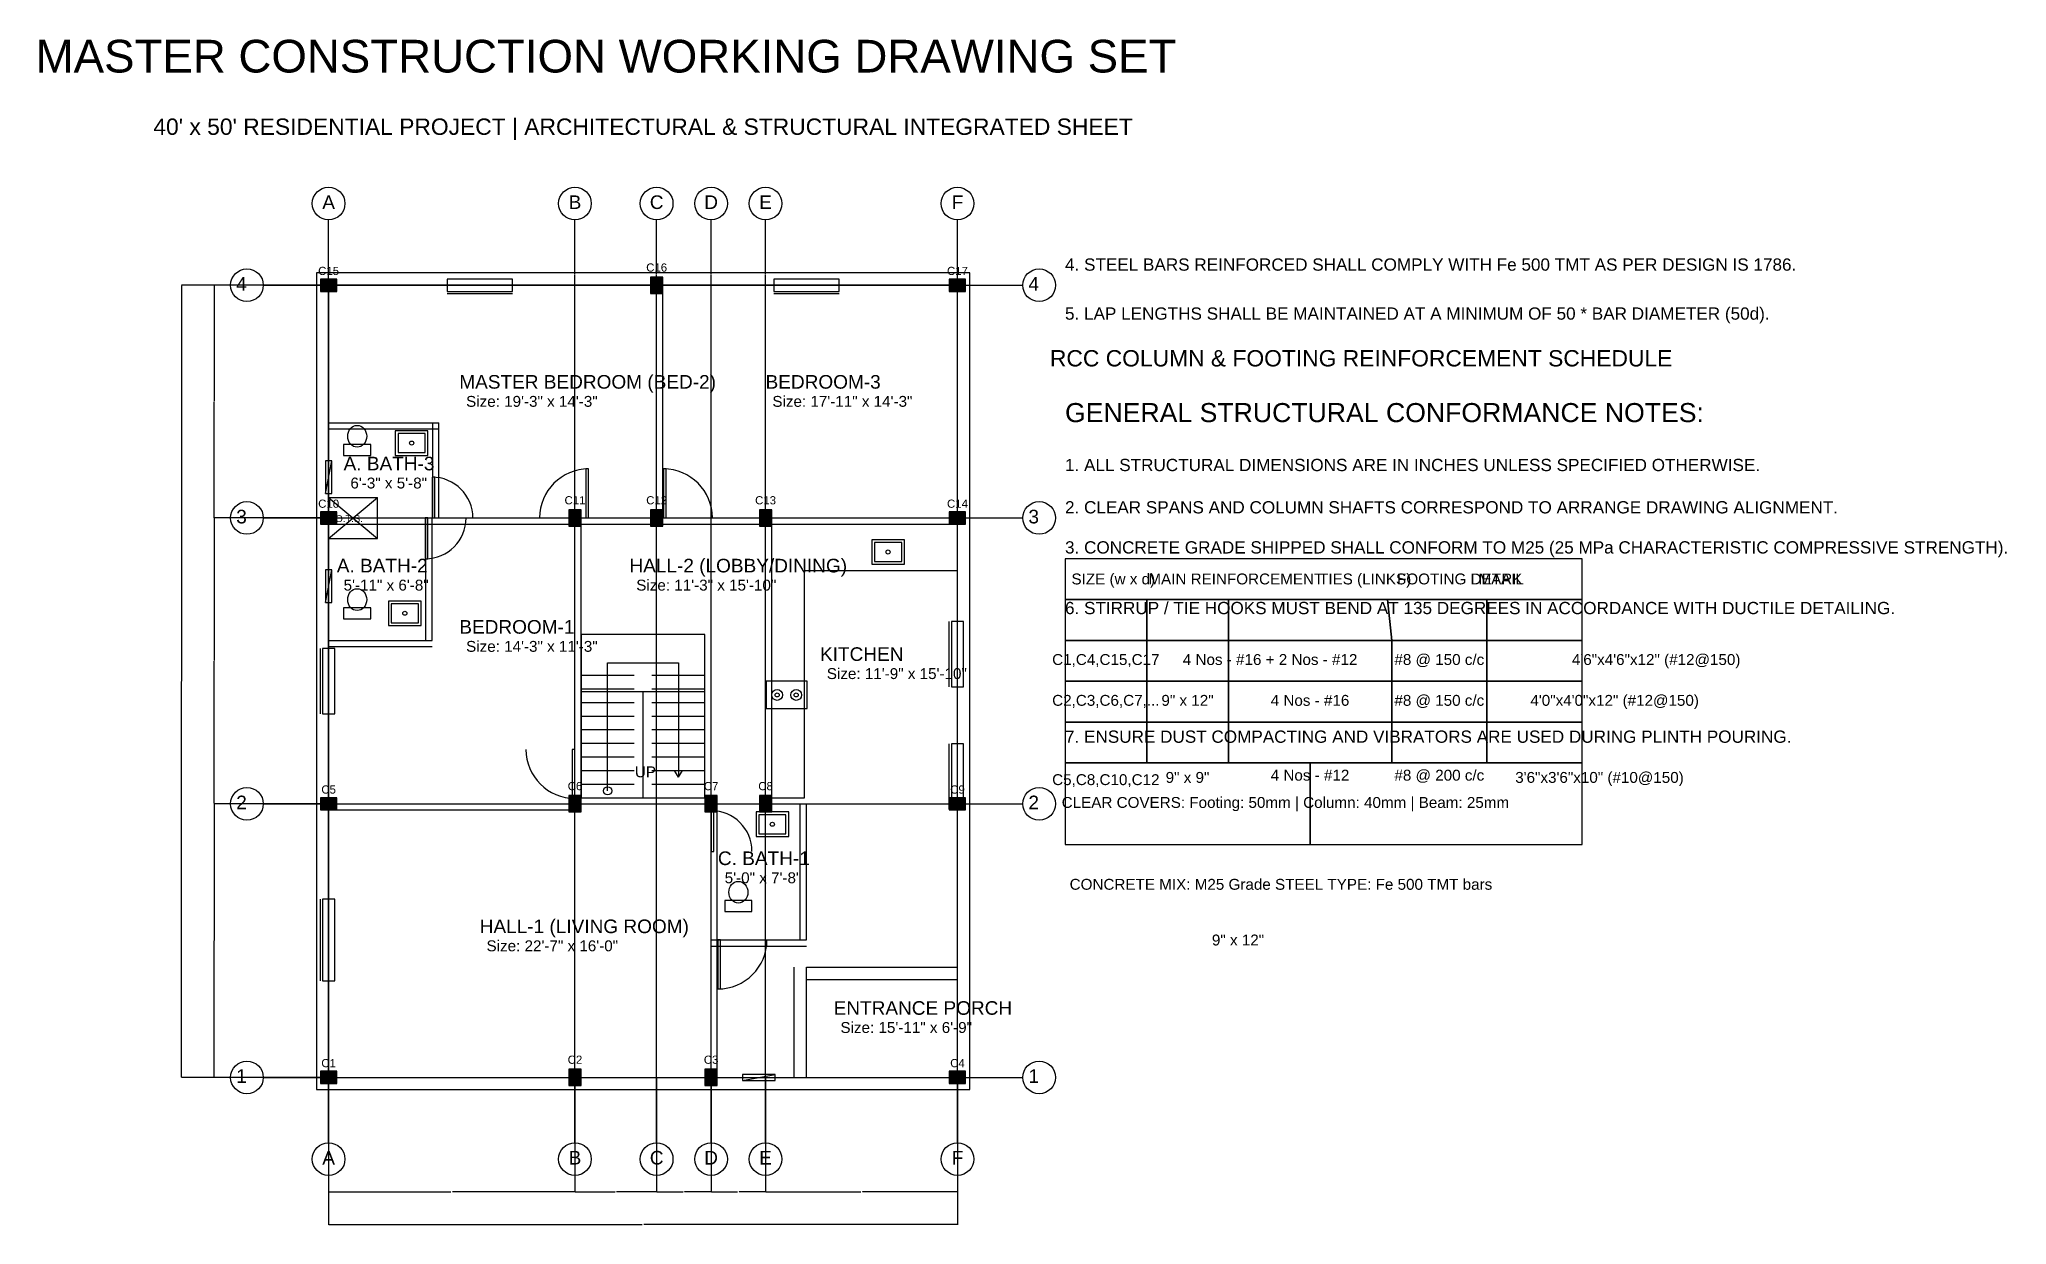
# Model space of a CAD drawing. Header units: inches. Extents: x -204 to 1242, y -99 to 772.
import ezdxf
from ezdxf.enums import TextEntityAlignment as Align

# ---------------------------------------------------------------- set-up
doc = ezdxf.new("R2010")
doc.units = ezdxf.units.IN
doc.header["$MEASUREMENT"] = 0
doc.linetypes.add('CENTER', pattern=[2, 1.25, -0.25, 0.25, -0.25])
for name, color, linetype in [('A-COL-HATCH', 251, 'Continuous'), ('A-COLUMN', 1, 'Continuous'), ('A-DIM', 5, 'Continuous'), ('A-DOOR', 30, 'Continuous'), ('A-FIXTURE', 8, 'Continuous'), ('A-STAIR', 6, 'Continuous'), ('A-TEXT', 2, 'Continuous'), ('A-WALL-EXT', 7, 'Continuous'), ('A-WALL-INT', 9, 'Continuous'), ('A-WINDOW', 4, 'Continuous'), ('S-BEAM-FRAMING', 2, 'Continuous'), ('S-BUBBLE', 4, 'Continuous'), ('S-GRID-CENTER', 8, 'CENTER'), ('S-TABLE', 7, 'Continuous'), ('S-TEXT', 3, 'Continuous')]:
    doc.layers.add(name, color=color, linetype=linetype)
doc.styles.get("Standard").update_dxf_attribs({"font": 'arial.ttf'})
doc.dimstyles.get("Standard").update_dxf_attribs({"dimtxt": 0.18, "dimasz": 0.18, "dimexe": 0.18, "dimexo": 0.0625, "dimgap": 0.09, "dimtad": 0, "dimtih": 1, "dimtoh": 1, "dimdec": 4, "dimzin": 0, "dimdsep": 46, "dimtxsty": 'Standard', "dimcen": 0.09, "dimadec": 0, "dimazin": 0, "dimtfac": 1, "dimtdec": 4, "dimtofl": 0, "dimtmove": 0, "dimatfit": 3, "dimfxl": 1, "dimtolj": 1, "dimtzin": 0, "dimarcsym": 0})

# ---------------------------------------------------------------- blocks, each defined once
blk = doc.blocks.new('*D26')
at = {"layer": 'A-DIM', "color": 0, "lineweight": -2, "transparency": 16777216}
for p, q in [((9, 8.9), (9, -75.2)), ((190, 8.9), (190, -75.2)), ((9.2, -75), (98.9, -75)), ((189.8, -75), (100.1, -75))]:
    blk.add_line(p, q, dxfattribs=at)
at = {"layer": 'A-DIM', "color": 0, "transparency": 16777216}
for points in [[(9.2, -75), (9.2, -75), (9, -75)], [(189.8, -75), (189.8, -75), (190, -75)]]:
    blk.add_solid(points, dxfattribs=at)
at = {"layer": 'Defpoints', "color": 0, "transparency": 16777216}
for p in [(9, 9), (190, 9), (190, -75)]:
    blk.add_point(p, dxfattribs=at)
at = {"layer": 'A-DIM', "color": 0, "transparency": 16777216, "insert": (99.5, -75), "char_height": 0.18, "attachment_point": 5}
blk.add_mtext('\\A1;181.0000', dxfattribs=at)
blk = doc.blocks.new('*D27')
at = {"layer": 'A-DIM', "color": 0, "lineweight": -2, "transparency": 16777216}
for p, q in [((190, 8.9), (190, -75.2)), ((250, 8.9), (250, -75.2)), ((190.2, -75), (219.5, -75)), ((249.8, -75), (220.5, -75))]:
    blk.add_line(p, q, dxfattribs=at)
at = {"layer": 'A-DIM', "color": 0, "transparency": 16777216}
for points in [[(190.2, -75), (190.2, -75), (190, -75)], [(249.8, -75), (249.8, -75), (250, -75)]]:
    blk.add_solid(points, dxfattribs=at)
at = {"layer": 'Defpoints', "color": 0, "transparency": 16777216}
for p in [(190, 9), (250, 9), (250, -75)]:
    blk.add_point(p, dxfattribs=at)
at = {"layer": 'A-DIM', "color": 0, "transparency": 16777216, "insert": (220, -75), "char_height": 0.18, "attachment_point": 5}
blk.add_mtext('\\A1;60.0000', dxfattribs=at)
blk = doc.blocks.new('*D28')
at = {"layer": 'A-DIM', "color": 0, "lineweight": -2, "transparency": 16777216}
for p, q in [((250, 8.9), (250, -75.2)), ((290, 8.9), (290, -75.2)), ((250.2, -75), (269.5, -75)), ((289.8, -75), (270.5, -75))]:
    blk.add_line(p, q, dxfattribs=at)
at = {"layer": 'A-DIM', "color": 0, "transparency": 16777216}
for points in [[(250.2, -75), (250.2, -75), (250, -75)], [(289.8, -75), (289.8, -75), (290, -75)]]:
    blk.add_solid(points, dxfattribs=at)
at = {"layer": 'Defpoints', "color": 0, "transparency": 16777216}
for p in [(250, 9), (290, 9), (290, -75)]:
    blk.add_point(p, dxfattribs=at)
at = {"layer": 'A-DIM', "color": 0, "transparency": 16777216, "insert": (270, -75), "char_height": 0.18, "attachment_point": 5}
blk.add_mtext('\\A1;40.0000', dxfattribs=at)
blk = doc.blocks.new('*D29')
at = {"layer": 'A-DIM', "color": 0, "lineweight": -2, "transparency": 16777216}
for p, q in [((290, 8.9), (290, -75.2)), ((330, 8.9), (330, -75.2)), ((290.2, -75), (309.5, -75)), ((329.8, -75), (310.5, -75))]:
    blk.add_line(p, q, dxfattribs=at)
at = {"layer": 'A-DIM', "color": 0, "transparency": 16777216}
for points in [[(290.2, -75), (290.2, -75), (290, -75)], [(329.8, -75), (329.8, -75), (330, -75)]]:
    blk.add_solid(points, dxfattribs=at)
at = {"layer": 'Defpoints', "color": 0, "transparency": 16777216}
for p in [(290, 9), (330, 9), (330, -75)]:
    blk.add_point(p, dxfattribs=at)
at = {"layer": 'A-DIM', "color": 0, "transparency": 16777216, "insert": (310, -75), "char_height": 0.18, "attachment_point": 5}
blk.add_mtext('\\A1;40.0000', dxfattribs=at)
blk = doc.blocks.new('*D30')
at = {"layer": 'A-DIM', "color": 0, "lineweight": -2, "transparency": 16777216}
for p, q in [((330, 8.9), (330, -75.2)), ((471, 8.9), (471, -75.2)), ((330.2, -75), (399.9, -75)), ((470.8, -75), (401.1, -75))]:
    blk.add_line(p, q, dxfattribs=at)
at = {"layer": 'A-DIM', "color": 0, "transparency": 16777216}
for points in [[(330.2, -75), (330.2, -75), (330, -75)], [(470.8, -75), (470.8, -75), (471, -75)]]:
    blk.add_solid(points, dxfattribs=at)
at = {"layer": 'Defpoints', "color": 0, "transparency": 16777216}
for p in [(330, 9), (471, 9), (471, -75)]:
    blk.add_point(p, dxfattribs=at)
at = {"layer": 'A-DIM', "color": 0, "transparency": 16777216, "insert": (400.5, -75), "char_height": 0.18, "attachment_point": 5}
blk.add_mtext('\\A1;141.0000', dxfattribs=at)
blk = doc.blocks.new('*D31')
at = {"layer": 'A-DIM', "color": 0, "lineweight": -2, "transparency": 16777216}
for p, q in [((9, 8.9), (9, -99.2)), ((471, 8.9), (471, -99.2)), ((9.2, -99), (239.4, -99)), ((470.8, -99), (240.6, -99))]:
    blk.add_line(p, q, dxfattribs=at)
at = {"layer": 'A-DIM', "color": 0, "transparency": 16777216}
for points in [[(9.2, -99), (9.2, -99), (9, -99)], [(470.8, -99), (470.8, -99), (471, -99)]]:
    blk.add_solid(points, dxfattribs=at)
at = {"layer": 'Defpoints', "color": 0, "transparency": 16777216}
for p in [(9, 9), (471, 9), (471, -99)]:
    blk.add_point(p, dxfattribs=at)
at = {"layer": 'A-DIM', "color": 0, "transparency": 16777216, "insert": (240, -99), "char_height": 0.18, "attachment_point": 5}
blk.add_mtext('\\A1;462.0000', dxfattribs=at)
blk = doc.blocks.new('*D32')
at = {"layer": 'A-DIM', "color": 0, "lineweight": -2, "transparency": 16777216}
for p, q in [((8.9, 210), (-75.2, 210)), ((-75, 209.8), (-75, 109.7)), ((-75, 9.2), (-75, 109.3)), ((8.9, 9), (-75.2, 9))]:
    blk.add_line(p, q, dxfattribs=at)
at = {"layer": 'A-DIM', "color": 0, "transparency": 16777216}
for points in [[(-75, 209.8), (-75, 209.8), (-75, 210)], [(-75, 9.2), (-75, 9.2), (-75, 9)]]:
    blk.add_solid(points, dxfattribs=at)
at = {"layer": 'Defpoints', "color": 0, "transparency": 16777216}
for p in [(-75, 210), (9, 210), (9, 9)]:
    blk.add_point(p, dxfattribs=at)
at = {"layer": 'A-DIM', "color": 0, "transparency": 16777216, "insert": (-75, 109.5), "char_height": 0.18, "attachment_point": 5}
blk.add_mtext('\\A1;201.0000', dxfattribs=at)
blk = doc.blocks.new('*D33')
at = {"layer": 'A-DIM', "color": 0, "lineweight": -2, "transparency": 16777216}
for p, q in [((8.9, 420), (-75.2, 420)), ((-75, 419.8), (-75, 315.2)), ((-75, 210.2), (-75, 314.8)), ((8.9, 210), (-75.2, 210))]:
    blk.add_line(p, q, dxfattribs=at)
at = {"layer": 'A-DIM', "color": 0, "transparency": 16777216}
for points in [[(-75, 419.8), (-75, 419.8), (-75, 420)], [(-75, 210.2), (-75, 210.2), (-75, 210)]]:
    blk.add_solid(points, dxfattribs=at)
at = {"layer": 'Defpoints', "color": 0, "transparency": 16777216}
for p in [(-75, 420), (9, 420), (9, 210)]:
    blk.add_point(p, dxfattribs=at)
at = {"layer": 'A-DIM', "color": 0, "transparency": 16777216, "insert": (-75, 315), "char_height": 0.18, "attachment_point": 5}
blk.add_mtext('\\A1;210.0000', dxfattribs=at)
blk = doc.blocks.new('*D34')
at = {"layer": 'A-DIM', "color": 0, "lineweight": -2, "transparency": 16777216}
for p, q in [((8.9, 591), (-75.2, 591)), ((-75, 590.8), (-75, 505.7)), ((-75, 420.2), (-75, 505.3)), ((8.9, 420), (-75.2, 420))]:
    blk.add_line(p, q, dxfattribs=at)
at = {"layer": 'A-DIM', "color": 0, "transparency": 16777216}
for points in [[(-75, 590.8), (-75, 590.8), (-75, 591)], [(-75, 420.2), (-75, 420.2), (-75, 420)]]:
    blk.add_solid(points, dxfattribs=at)
at = {"layer": 'Defpoints', "color": 0, "transparency": 16777216}
for p in [(-75, 591), (9, 591), (9, 420)]:
    blk.add_point(p, dxfattribs=at)
at = {"layer": 'A-DIM', "color": 0, "transparency": 16777216, "insert": (-75, 505.5), "char_height": 0.18, "attachment_point": 5}
blk.add_mtext('\\A1;171.0000', dxfattribs=at)
blk = doc.blocks.new('*D35')
at = {"layer": 'A-DIM', "color": 0, "lineweight": -2, "transparency": 16777216}
for p, q in [((8.9, 591), (-99.2, 591)), ((-99, 590.8), (-99, 300.2)), ((-99, 9.2), (-99, 299.8)), ((8.9, 9), (-99.2, 9))]:
    blk.add_line(p, q, dxfattribs=at)
at = {"layer": 'A-DIM', "color": 0, "transparency": 16777216}
for points in [[(-99, 590.8), (-99, 590.8), (-99, 591)], [(-99, 9.2), (-99, 9.2), (-99, 9)]]:
    blk.add_solid(points, dxfattribs=at)
at = {"layer": 'Defpoints', "color": 0, "transparency": 16777216}
for p in [(-99, 591), (9, 591), (9, 9)]:
    blk.add_point(p, dxfattribs=at)
at = {"layer": 'A-DIM', "color": 0, "transparency": 16777216, "insert": (-99, 300), "char_height": 0.18, "attachment_point": 5}
blk.add_mtext('\\A1;582.0000', dxfattribs=at)

msp = doc.modelspace()

# ---------------------------------------------------------------- hatches: boundary and pattern name
at = {"layer": 'A-COL-HATCH'}
h = msp.add_hatch(color=256, dxfattribs=at)
h.dxf.hatch_style = 1
h.paths.add_polyline_path([(3, 586.5), (15, 586.5), (15, 595.5), (3, 595.5)])
h = msp.add_hatch(color=256, dxfattribs=at)
h.dxf.hatch_style = 1
h.paths.add_polyline_path([(245.5, 585), (254.5, 585), (254.5, 597), (245.5, 597)])
h = msp.add_hatch(color=256, dxfattribs=at)
h.dxf.hatch_style = 1
h.paths.add_polyline_path([(465, 586.5), (477, 586.5), (477, 595.5), (465, 595.5)])
h = msp.add_hatch(color=256, dxfattribs=at)
h.dxf.hatch_style = 1
h.paths.add_polyline_path([(3, 415.5), (15, 415.5), (15, 424.5), (3, 424.5)])
h = msp.add_hatch(color=256, dxfattribs=at)
h.dxf.hatch_style = 1
h.paths.add_polyline_path([(185.5, 414), (194.5, 414), (194.5, 426), (185.5, 426)])
h = msp.add_hatch(color=256, dxfattribs=at)
h.dxf.hatch_style = 1
h.paths.add_polyline_path([(245.5, 414), (254.5, 414), (254.5, 426), (245.5, 426)])
h = msp.add_hatch(color=256, dxfattribs=at)
h.dxf.hatch_style = 1
h.paths.add_polyline_path([(325.5, 414), (334.5, 414), (334.5, 426), (325.5, 426)])
h = msp.add_hatch(color=256, dxfattribs=at)
h.dxf.hatch_style = 1
h.paths.add_polyline_path([(465, 415.5), (477, 415.5), (477, 424.5), (465, 424.5)])
h = msp.add_hatch(color=256, dxfattribs=at)
h.dxf.hatch_style = 1
h.paths.add_polyline_path([(3, 205.5), (15, 205.5), (15, 214.5), (3, 214.5)])
h = msp.add_hatch(color=256, dxfattribs=at)
h.dxf.hatch_style = 1
h.paths.add_polyline_path([(185.5, 204), (194.5, 204), (194.5, 216), (185.5, 216)])
h = msp.add_hatch(color=256, dxfattribs=at)
h.dxf.hatch_style = 1
h.paths.add_polyline_path([(285.5, 204), (294.5, 204), (294.5, 216), (285.5, 216)])
h = msp.add_hatch(color=256, dxfattribs=at)
h.dxf.hatch_style = 1
h.paths.add_polyline_path([(325.5, 204), (334.5, 204), (334.5, 216), (325.5, 216)])
h = msp.add_hatch(color=256, dxfattribs=at)
h.dxf.hatch_style = 1
h.paths.add_polyline_path([(465, 205.5), (477, 205.5), (477, 214.5), (465, 214.5)])
h = msp.add_hatch(color=256, dxfattribs=at)
h.dxf.hatch_style = 1
h.paths.add_polyline_path([(185.5, 3), (194.5, 3), (194.5, 15), (185.5, 15)])
h = msp.add_hatch(color=256, dxfattribs=at)
h.dxf.hatch_style = 1
h.paths.add_polyline_path([(285.5, 3), (294.5, 3), (294.5, 15), (285.5, 15)])
h = msp.add_hatch(color=256, dxfattribs=at)
h.dxf.hatch_style = 1
h.paths.add_polyline_path([(3, 4.5), (15, 4.5), (15, 13.5), (3, 13.5)])
h = msp.add_hatch(color=256, dxfattribs=at)
h.dxf.hatch_style = 1
h.paths.add_polyline_path([(465, 4.5), (477, 4.5), (477, 13.5), (465, 13.5)])

# ---------------------------------------------------------------- linework, layer by layer
at = {"layer": 'A-COLUMN'}
for points in [[(3, 586.5), (15, 586.5), (15, 595.5), (3, 595.5)], [(245.5, 585), (254.5, 585), (254.5, 597), (245.5, 597)], [(465, 586.5), (477, 586.5), (477, 595.5), (465, 595.5)], [(3, 415.5), (15, 415.5), (15, 424.5), (3, 424.5)], [(185.5, 414), (194.5, 414), (194.5, 426), (185.5, 426)], [(245.5, 414), (254.5, 414), (254.5, 426), (245.5, 426)], [(325.5, 414), (334.5, 414), (334.5, 426), (325.5, 426)], [(465, 415.5), (477, 415.5), (477, 424.5), (465, 424.5)], [(3, 205.5), (15, 205.5), (15, 214.5), (3, 214.5)], [(185.5, 204), (194.5, 204), (194.5, 216), (185.5, 216)], [(285.5, 204), (294.5, 204), (294.5, 216), (285.5, 216)], [(325.5, 204), (334.5, 204), (334.5, 216), (325.5, 216)], [(465, 205.5), (477, 205.5), (477, 214.5), (465, 214.5)], [(185.5, 3), (194.5, 3), (194.5, 15), (185.5, 15)], [(285.5, 3), (294.5, 3), (294.5, 15), (285.5, 15)], [(3, 4.5), (15, 4.5), (15, 13.5), (3, 13.5)], [(465, 4.5), (477, 4.5), (477, 13.5), (465, 13.5)]]:
    msp.add_lwpolyline(points, close=True, dxfattribs=at)
at = {"layer": 'A-DOOR'}
msp.add_line((190, 210), (230, 210), dxfattribs=at)
for points in [[(85, 420), (87, 420), (87, 450), (85, 450)], [(198, 420), (200, 420), (200, 456), (198, 456)], [(255, 420), (257, 420), (257, 456), (255, 456)], [(80, 390), (82, 390), (82, 420), (80, 420)], [(188, 214), (190, 214), (190, 250), (188, 250)], [(290, 175), (292, 175), (292, 205), (290, 205)], [(295, 74), (297, 74), (297, 110), (295, 110)]]:
    msp.add_lwpolyline(points, close=True, dxfattribs=at)
for centre, radius, start, end in [((85, 420), 30, 0, 90), ((200, 420), 36, 90, 180), ((255, 420), 36, 0, 90), ((80, 420), 30, 270, 0), ((190, 250), 36, 180, 270), ((290, 175), 30, 0, 90), ((295, 110), 36, 270, 0)]:
    msp.add_arc(centre, radius, start, end, dxfattribs=at)
at = {"layer": 'A-FIXTURE'}
for p, q in [((358.5, 214.5), (358.5, 381.5)), ((358.5, 381.5), (471, 381.5)), ((334.5, 214.5), (358.5, 214.5))]:
    msp.add_line(p, q, dxfattribs=at)
for points in [[(58, 466), (82, 466), (82, 484), (58, 484)], [(60, 468), (80, 468), (80, 482), (60, 482)], [(20, 466), (40, 466), (40, 474), (20, 474)], [(408, 386), (432, 386), (432, 404), (408, 404)], [(410, 388), (430, 388), (430, 402), (410, 402)], [(20, 346), (40, 346), (40, 354), (20, 354)], [(53, 341), (77, 341), (77, 359), (53, 359)], [(55, 343), (75, 343), (75, 357), (55, 357)], [(330.5, 280), (360.5, 280), (360.5, 300), (330.5, 300)], [(323, 186), (347, 186), (347, 204), (323, 204)], [(325, 188), (345, 188), (345, 202), (325, 202)], [(300, 131), (320, 131), (320, 139), (300, 139)]]:
    msp.add_lwpolyline(points, close=True, dxfattribs=at)
for centre, radius in [((70, 475), 1.5), ((420, 395), 1.5), ((65, 350), 1.5), ((338.5, 290), 4), ((338.5, 290), 1.5), ((352.5, 290), 4), ((352.5, 290), 1.5), ((335, 195), 1.5)]:
    msp.add_circle(centre, radius, dxfattribs=at)
for centre in [(30, 480), (30, 360), (310, 145)]:
    msp.add_ellipse(centre, major_axis=(0, 8), ratio=0.875, dxfattribs=at)
at = {"layer": 'A-STAIR'}
for p, q in [((194.5, 304.5), (233.5, 304.5)), ((214, 219.5), (214, 313.5)), ((214, 313.5), (266, 313.5)), ((246.5, 304.5), (285.5, 304.5)), ((266, 313.5), (266, 229.5)), ((194.5, 294.5), (233.5, 294.5)), ((194.5, 292.5), (285.5, 292.5)), ((240, 214.5), (240, 292.5)), ((246.5, 294.5), (285.5, 294.5)), ((194.5, 284.5), (233.5, 284.5)), ((246.5, 284.5), (285.5, 284.5)), ((194.5, 274.5), (233.5, 274.5)), ((194.5, 264.5), (233.5, 264.5)), ((246.5, 274.5), (285.5, 274.5)), ((246.5, 264.5), (285.5, 264.5)), ((194.5, 254.5), (233.5, 254.5)), ((246.5, 254.5), (285.5, 254.5)), ((194.5, 244.5), (233.5, 244.5)), ((194.5, 234.5), (233.5, 234.5)), ((246.5, 244.5), (285.5, 244.5)), ((246.5, 234.5), (285.5, 234.5)), ((266, 229.5), (263, 234.5)), ((266, 229.5), (269, 234.5)), ((194.5, 224.5), (233.5, 224.5)), ((246.5, 224.5), (285.5, 224.5)), ((194.5, 214.5), (233.5, 214.5)), ((246.5, 214.5), (285.5, 214.5))]:
    msp.add_line(p, q, dxfattribs=at)
msp.add_lwpolyline([(194.5, 214.5), (285.5, 214.5), (285.5, 334.5), (194.5, 334.5)], close=True, dxfattribs=at)
msp.add_circle((214, 219.5), 3, dxfattribs=at)
at = {"layer": 'A-WALL-EXT'}
for p, q in [((351, 9), (351, 90)), ((360, 90), (471, 90)), ((360, 9), (360, 90)), ((360, 81), (471, 81))]:
    msp.add_line(p, q, dxfattribs=at)
for points in [[(0, 0), (480, 0), (480, 600), (0, 600)], [(9, 9), (471, 9), (471, 591), (9, 591)]]:
    msp.add_lwpolyline(points, close=True, dxfattribs=at)
at = {"layer": 'A-WALL-INT'}
for p, q in [((250, 420), (250, 591)), ((254.5, 420), (254.5, 591)), ((9, 490), (90, 490)), ((9, 485.5), (90, 485.5)), ((85.5, 420), (85.5, 490)), ((90, 420), (90, 490)), ((9, 435), (45, 435)), ((9, 405), (45, 435)), ((9, 435), (45, 405)), ((45, 405), (45, 435)), ((9, 420), (471, 420)), ((80.5, 330), (80.5, 420)), ((85, 330), (85, 420)), ((190, 210), (190, 420)), ((194.5, 210), (194.5, 420)), ((330, 210), (330, 420)), ((334.5, 210), (334.5, 420)), ((9, 415.5), (471, 415.5)), ((9, 405), (45, 405)), ((9, 330), (85, 330)), ((9, 325.5), (85, 325.5)), ((9, 210), (190, 210)), ((9, 205.5), (190, 205.5)), ((290, 9), (290, 210)), ((294.5, 9), (294.5, 210)), ((355.5, 110), (355.5, 210)), ((360, 110), (360, 210)), ((290, 110), (360, 110)), ((290, 105.5), (360, 105.5))]:
    msp.add_line(p, q, dxfattribs=at)
at = {"layer": 'A-WINDOW'}
for p, q in [((96, 591), (144, 591)), ((96, 585), (144, 585)), ((336, 591), (384, 591)), ((336, 585), (384, 585)), ((6.75, 438), (11.25, 462)), ((6.75, 358), (11.25, 382)), ((465, 296), (465, 344)), ((471, 296), (471, 344)), ((3, 276), (3, 324)), ((9, 276), (9, 324)), ((465, 206), (465, 254)), ((471, 206), (471, 254)), ((3, 80), (3, 140)), ((9, 80), (9, 140)), ((313, 6.75), (337, 11.25))]:
    msp.add_line(p, q, dxfattribs=at)
for points in [[(96, 586.5), (144, 586.5), (144, 595.5), (96, 595.5)], [(336, 586.5), (384, 586.5), (384, 595.5), (336, 595.5)], [(6.75, 438), (11.25, 438), (11.25, 462), (6.75, 462)], [(6.75, 358), (11.25, 358), (11.25, 382), (6.75, 382)], [(466.5, 296), (475.5, 296), (475.5, 344), (466.5, 344)], [(4.5, 276), (13.5, 276), (13.5, 324), (4.5, 324)], [(466.5, 206), (475.5, 206), (475.5, 254), (466.5, 254)], [(4.5, 80), (13.5, 80), (13.5, 140), (4.5, 140)], [(313, 6.75), (337, 6.75), (337, 11.25), (313, 11.25)]]:
    msp.add_lwpolyline(points, close=True, dxfattribs=at)
at = {"layer": 'S-BEAM-FRAMING'}
for p, q in [((9, 9), (9, 591)), ((9, 591), (471, 591)), ((190, 9), (190, 591)), ((250, 9), (250, 591)), ((290, 9), (290, 591)), ((330, 9), (330, 591)), ((471, 9), (471, 591)), ((9, 420), (471, 420)), ((9, 210), (471, 210)), ((9, 9), (471, 9))]:
    msp.add_line(p, q, dxfattribs=at)
at = {"layer": 'S-BUBBLE'}
for centre in [(9, 651), (190, 651), (250, 651), (290, 651), (330, 651), (471, 651), (-51, 591), (531, 591), (-51, 420), (531, 420), (-51, 210), (531, 210), (-51, 9), (531, 9), (9, -51), (190, -51), (250, -51), (290, -51), (330, -51), (471, -51)]:
    msp.add_circle(centre, 12, dxfattribs=at)
at = {"layer": 'S-GRID-CENTER'}
for p, q in [((9, -39), (9, 639)), ((190, -39), (190, 639)), ((250, -39), (250, 639)), ((290, -39), (290, 639)), ((330, -39), (330, 639)), ((471, -39), (471, 639)), ((-39, 591), (519, 591)), ((-39, 420), (519, 420)), ((-39, 210), (519, 210)), ((-39, 9), (519, 9))]:
    msp.add_line(p, q, dxfattribs=at)
at = {"layer": 'S-TABLE'}
for points in [[(550, 360), (930, 360), (930, 390), (550, 390)], [(550, 330), (610, 330), (610, 360), (550, 360)], [(610, 330), (670, 330), (670, 360), (610, 360)], [(670, 330), (790, 330), (786.81397, 360), (670, 360)], [(790, 330), (860, 330), (860, 360), (786.81397, 360)], [(860, 330), (930, 330), (930, 360), (860, 360)], [(550, 300), (610, 300), (610, 330), (550, 330)], [(610, 300), (670, 300), (670, 330), (610, 330)], [(670, 300), (790, 300), (790, 330), (670, 330)], [(790, 300), (860, 300), (860, 330), (790, 330)], [(860, 300), (930, 300), (930, 330), (860, 330)], [(550, 270), (610, 270), (610, 300), (550, 300)], [(610, 270), (670, 270), (670, 300), (610, 300)], [(670, 270), (790, 270), (790, 300), (670, 300)], [(790, 270), (860, 270), (860, 300), (790, 300)], [(860, 270), (930, 270), (930, 300), (860, 300)], [(550, 240), (610, 240), (610, 270), (550, 270)], [(610, 240), (670, 240), (670, 270), (610, 270)], [(670, 240), (790, 240), (790, 270), (670, 270)], [(790, 240), (860, 240), (860, 270), (790, 270)], [(860, 240), (930, 240), (930, 270), (860, 270)], [(550, 180), (730, 180), (730, 240), (550, 240)], [(730, 180), (930, 180), (930, 240), (730, 240)]]:
    msp.add_lwpolyline(points, close=True, dxfattribs=at)

# ---------------------------------------------------------------- texts
at = {"layer": 'A-TEXT'}
for s, height, p in [('MASTER CONSTRUCTION WORKING DRAWING SET', 24, (212.77693, 747.27668)), ("40' x 50' RESIDENTIAL PROJECT | ARCHITECTURAL & STRUCTURAL INTEGRATED SHEET", 12, (240, 701.46805)), ('C16', 6, (250, 601)), ('C15', 6, (9, 598.5)), ('C17', 6, (471, 598.5)), ('C11', 6, (190, 430)), ('C12', 6, (250, 430)), ('C13', 6, (330, 430)), ('C10', 6, (9, 427.5)), ('C14', 6, (471, 427.5)), ('C5', 6, (9, 217.5)), ('C6', 6, (190, 220)), ('C7', 6, (290, 220)), ('C8', 6, (330, 220)), ('C9', 6, (471, 217.5)), ('C1', 6, (9, 16.5)), ('C2', 6, (190, 19)), ('C3', 6, (290, 19)), ('C4', 6, (471, 16.5))]:
    msp.add_text(s, height=height, dxfattribs=at).set_placement(p, align=Align.CENTER)
for s, height, p in [('MASTER BEDROOM (BED-2)', 10, (105, 515)), ('BEDROOM-3', 10, (330, 515)), ('Size: 19\'-3" x 14\'-3"', 8, (110, 501.66667)), ('Size: 17\'-11" x 14\'-3"', 8, (335, 501.66667)), ('A. BATH-3', 10, (20, 455)), ('6\'-3" x 5\'-8"', 8, (25, 441.66667)), ('O.T.S.', 5, (14, 417)), ('HALL-2 (LOBBY/DINING)', 10, (230, 380)), ('A. BATH-2', 10, (15, 380)), ('5\'-11" x 6\'-8"', 8, (20, 366.66667)), ('Size: 11\'-3" x 15\'-10"', 8, (235, 366.66667)), ('BEDROOM-1', 10, (105, 335)), ('Size: 14\'-3" x 11\'-3"', 8, (110, 321.66667)), ('KITCHEN', 10, (370, 315)), ('Size: 11\'-9" x 15\'-10"', 8, (375, 301.66667)), ('UP', 8, (234, 229.5)), ('C. BATH-1', 10, (295, 165)), ('5\'-0" x 7\'-8"', 8, (300, 151.66667)), ('HALL-1 (LIVING ROOM)', 10, (120, 115)), ('Size: 22\'-7" x 16\'-0"', 8, (125, 101.66667)), ('ENTRANCE PORCH', 10, (380, 55)), ('Size: 15\'-11" x 6\'-9"', 8, (385, 41.66667))]:
    msp.add_text(s, height=height, dxfattribs=at).set_placement(p)
at = {"layer": 'S-TEXT'}
for s, height, p in [('A', 10, (9, 647)), ('B', 10, (190, 647)), ('C', 10, (250, 647)), ('D', 10, (290, 647)), ('E', 10, (330, 647)), ('F', 10, (471, 647)), ('4', 10, (-55, 587)), ('4', 10, (527, 587)), ('RCC COLUMN & FOOTING REINFORCEMENT SCHEDULE', 12, (767.5524, 531.32172)), ('3', 10, (-55, 416)), ('3', 10, (527, 416)), ('SIZE (w x d)', 8, (585.48248, 371.19719)), ('MAIN REINFORCEMENT', 8, (675.48248, 371.19719)), ('TIES (LINKS)', 8, (770.48248, 371.19719)), ('FOOTING DETAIL', 8, (840.48248, 371.19719)), ('MARK', 8, (869.91899, 371.19719)), ('C1,C4,C15,C17', 8, (580, 312)), ('4 Nos - #16 + 2 Nos - #12', 8, (700.67667, 312)), ('#8 @ 150 c/c', 8, (825, 312)), ('4\'6"x4\'6"x12" (#12@150)', 8, (984.29759, 312)), ('C2,C3,C6,C7,...', 8, (580, 282)), ('9" x 12"', 8, (640, 282)), ('4 Nos - #16', 8, (730, 282)), ('#8 @ 150 c/c', 8, (825, 282)), ('4\'0"x4\'0"x12" (#12@150)', 8, (953.79374, 282)), ('C5,C8,C10,C12', 8, (580, 223.7495)), ('9" x 9"', 8, (640, 225.38552)), ('4 Nos - #12', 8, (730, 227.02155)), ('#8 @ 200 c/c', 8, (825, 227.02155)), ('3\'6"x3\'6"x10" (#10@150)', 8, (942.65853, 225.38552)), ('2', 10, (-55, 206)), ('2', 10, (527, 206)), ('CLEAR COVERS:^JFooting: 50mm | Column: 40mm | Beam: 25mm', 8, (711.9112, 207)), ('CONCRETE MIX: M25 Grade^JSTEEL TYPE: Fe 500 TMT bars', 8, (708.63819, 146.85645)), ('9" x 12"', 8, (677.09614, 105.95589)), ('1', 10, (-55, 5)), ('1', 10, (527, 5)), ('A', 10, (9, -55)), ('B', 10, (190, -55)), ('C', 10, (250, -55)), ('D', 10, (290, -55)), ('E', 10, (330, -55)), ('F', 10, (471, -55))]:
    msp.add_text(s, height=height, dxfattribs=at).set_placement(p, align=Align.CENTER)
for s, height, p in [('4. STEEL BARS REINFORCED SHALL COMPLY WITH Fe 500 TMT AS PER DESIGN IS 1786.', 9, (550, 601.67068)), ('5. LAP LENGTHS SHALL BE MAINTAINED AT A MINIMUM OF 50 * BAR DIAMETER (50d).', 9, (550, 565.67819)), ('GENERAL STRUCTURAL CONFORMANCE NOTES:', 14, (550, 490.42116)), ('1. ALL STRUCTURAL DIMENSIONS ARE IN INCHES UNLESS SPECIFIED OTHERWISE.', 9, (550, 454.42866)), ('2. CLEAR SPANS AND COLUMN SHAFTS CORRESPOND TO ARRANGE DRAWING ALIGNMENT.', 9, (550, 423.34424)), ('3. CONCRETE GRADE SHIPPED SHALL CONFORM TO M25 (25 MPa CHARACTERISTIC COMPRESSIVE STRENGTH).', 9, (550, 393.89583)), ('6. STIRRUP / TIE HOOKS MUST BEND AT 135 DEGREES IN ACCORDANCE WITH DUCTILE DETAILING.', 9, (550, 349.33683)), ('7. ENSURE DUST COMPACTING AND VIBRATORS ARE USED DURING PLINTH POURING.', 9, (550, 254.83393))]:
    msp.add_text(s, height=height, dxfattribs=at).set_placement(p)

# ---------------------------------------------------------------- dimensions: what is measured, and where the dimension line sits
at = {"layer": 'A-DIM'}
for base, p1, p2, picture, middle in [((-99, 591), (9, 9), (9, 591), '*D35', (-99, 300)), ((-75, 591), (9, 420), (9, 591), '*D34', (-75, 505.5)), ((-75, 420), (9, 210), (9, 420), '*D33', (-75, 315)), ((-75, 210), (9, 9), (9, 210), '*D32', (-75, 109.5))]:
    dim = msp.add_linear_dim(base=base, p1=p1, p2=p2, angle=90, dimstyle='Standard', dxfattribs=at)
    dim.commit()
    dim.dimension.update_dxf_attribs({"geometry": picture, "text_midpoint": middle})
for base, p1, p2, picture, middle in [((190, -75), (9, 9), (190, 9), '*D26', (99.5, -75)), ((471, -99), (9, 9), (471, 9), '*D31', (240, -99)), ((250, -75), (190, 9), (250, 9), '*D27', (220, -75)), ((290, -75), (250, 9), (290, 9), '*D28', (270, -75)), ((330, -75), (290, 9), (330, 9), '*D29', (310, -75)), ((471, -75), (330, 9), (471, 9), '*D30', (400.5, -75))]:
    dim = msp.add_linear_dim(base=base, p1=p1, p2=p2, dimstyle='Standard', dxfattribs=at)
    dim.commit()
    dim.dimension.update_dxf_attribs({"geometry": picture, "text_midpoint": middle})

doc.saveas('drawing.dxf')
